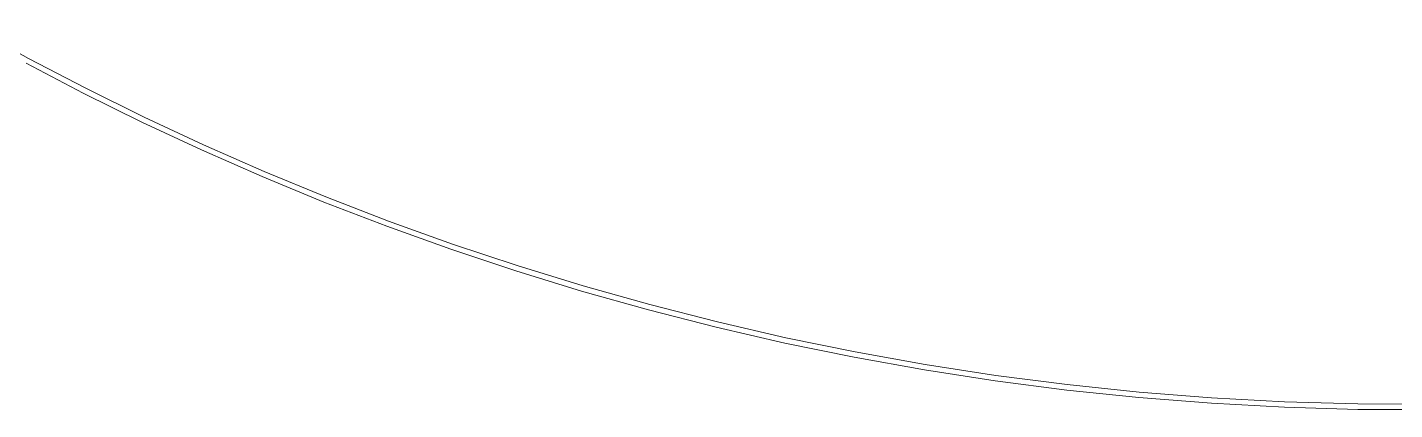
# Model space of a CAD drawing. Header units: millimetres. Extents: x 492 to 7139, y 278 to 5201.
# Drawn here: x 4552.7 to 4811, y 373.6 to 446 of the extents above; entities that cross this region are included whole.
import ezdxf

# ---------------------------------------------------------------- set-up
doc = ezdxf.new("R2010")
doc.units = ezdxf.units.MM
doc.layers.add('ZANO_R', color=7, linetype='Continuous', lineweight=0)

msp = doc.modelspace()

# ---------------------------------------------------------------- linework, layer by layer
at = {"layer": 'ZANO_R'}
for p, q in [((4552.96, 440.1), (4542.3, 445.98)), ((4552.49, 439.17), (4563.3, 433.51)), ((4563.76, 434.45), (4552.96, 440.1)), ((4574.78, 429), (4563.76, 434.45)), ((4563.3, 433.51), (4574.34, 428.05)), ((4586.01, 423.75), (4574.78, 429)), ((4574.34, 428.05), (4585.6, 422.79)), ((4597.46, 418.71), (4586.01, 423.75)), ((4585.6, 422.79), (4597.07, 417.74)), ((4609.11, 413.9), (4597.46, 418.71)), ((4597.07, 417.74), (4608.74, 412.92)), ((4620.97, 409.32), (4609.11, 413.9)), ((4608.74, 412.92), (4620.62, 408.33)), ((4620.62, 408.33), (4632.7, 403.98)), ((4633.03, 404.98), (4620.97, 409.32)), ((4632.7, 403.98), (4644.98, 399.89)), ((4645.28, 400.89), (4633.03, 404.98)), ((4657.71, 397.07), (4645.28, 400.89)), ((4644.98, 399.89), (4657.43, 396.06)), ((4657.43, 396.06), (4670.06, 392.5)), ((4670.32, 393.52), (4657.71, 397.07)), ((4683.1, 390.25), (4670.32, 393.52)), ((4670.06, 392.5), (4682.86, 389.22)), ((4696.04, 387.26), (4683.1, 390.25)), ((4682.86, 389.22), (4695.82, 386.24)), ((4695.82, 386.24), (4708.93, 383.55)), ((4709.12, 384.58), (4696.04, 387.26)), ((4708.93, 383.55), (4722.19, 381.16)), ((4722.35, 382.2), (4709.12, 384.58)), ((4722.19, 381.16), (4735.57, 379.09)), ((4735.71, 380.13), (4722.35, 382.2)), ((4749.19, 378.39), (4735.71, 380.13)), ((4735.57, 379.09), (4749.07, 377.34)), ((4749.07, 377.34), (4762.69, 375.92)), ((4762.78, 376.97), (4749.19, 378.39)), ((4762.69, 375.92), (4776.4, 374.84)), ((4776.46, 375.88), (4762.78, 376.97)), ((4776.4, 374.84), (4790.19, 374.09)), ((4790.24, 375.14), (4776.46, 375.88)), ((4804.08, 374.74), (4790.24, 375.14)), ((4817.98, 374.69), (4804.08, 374.74)), ((4790.19, 374.09), (4804.06, 373.69)), ((4804.06, 373.69), (4817.99, 373.64))]:
    msp.add_line(p, q, dxfattribs=at)

doc.saveas('drawing.dxf')
